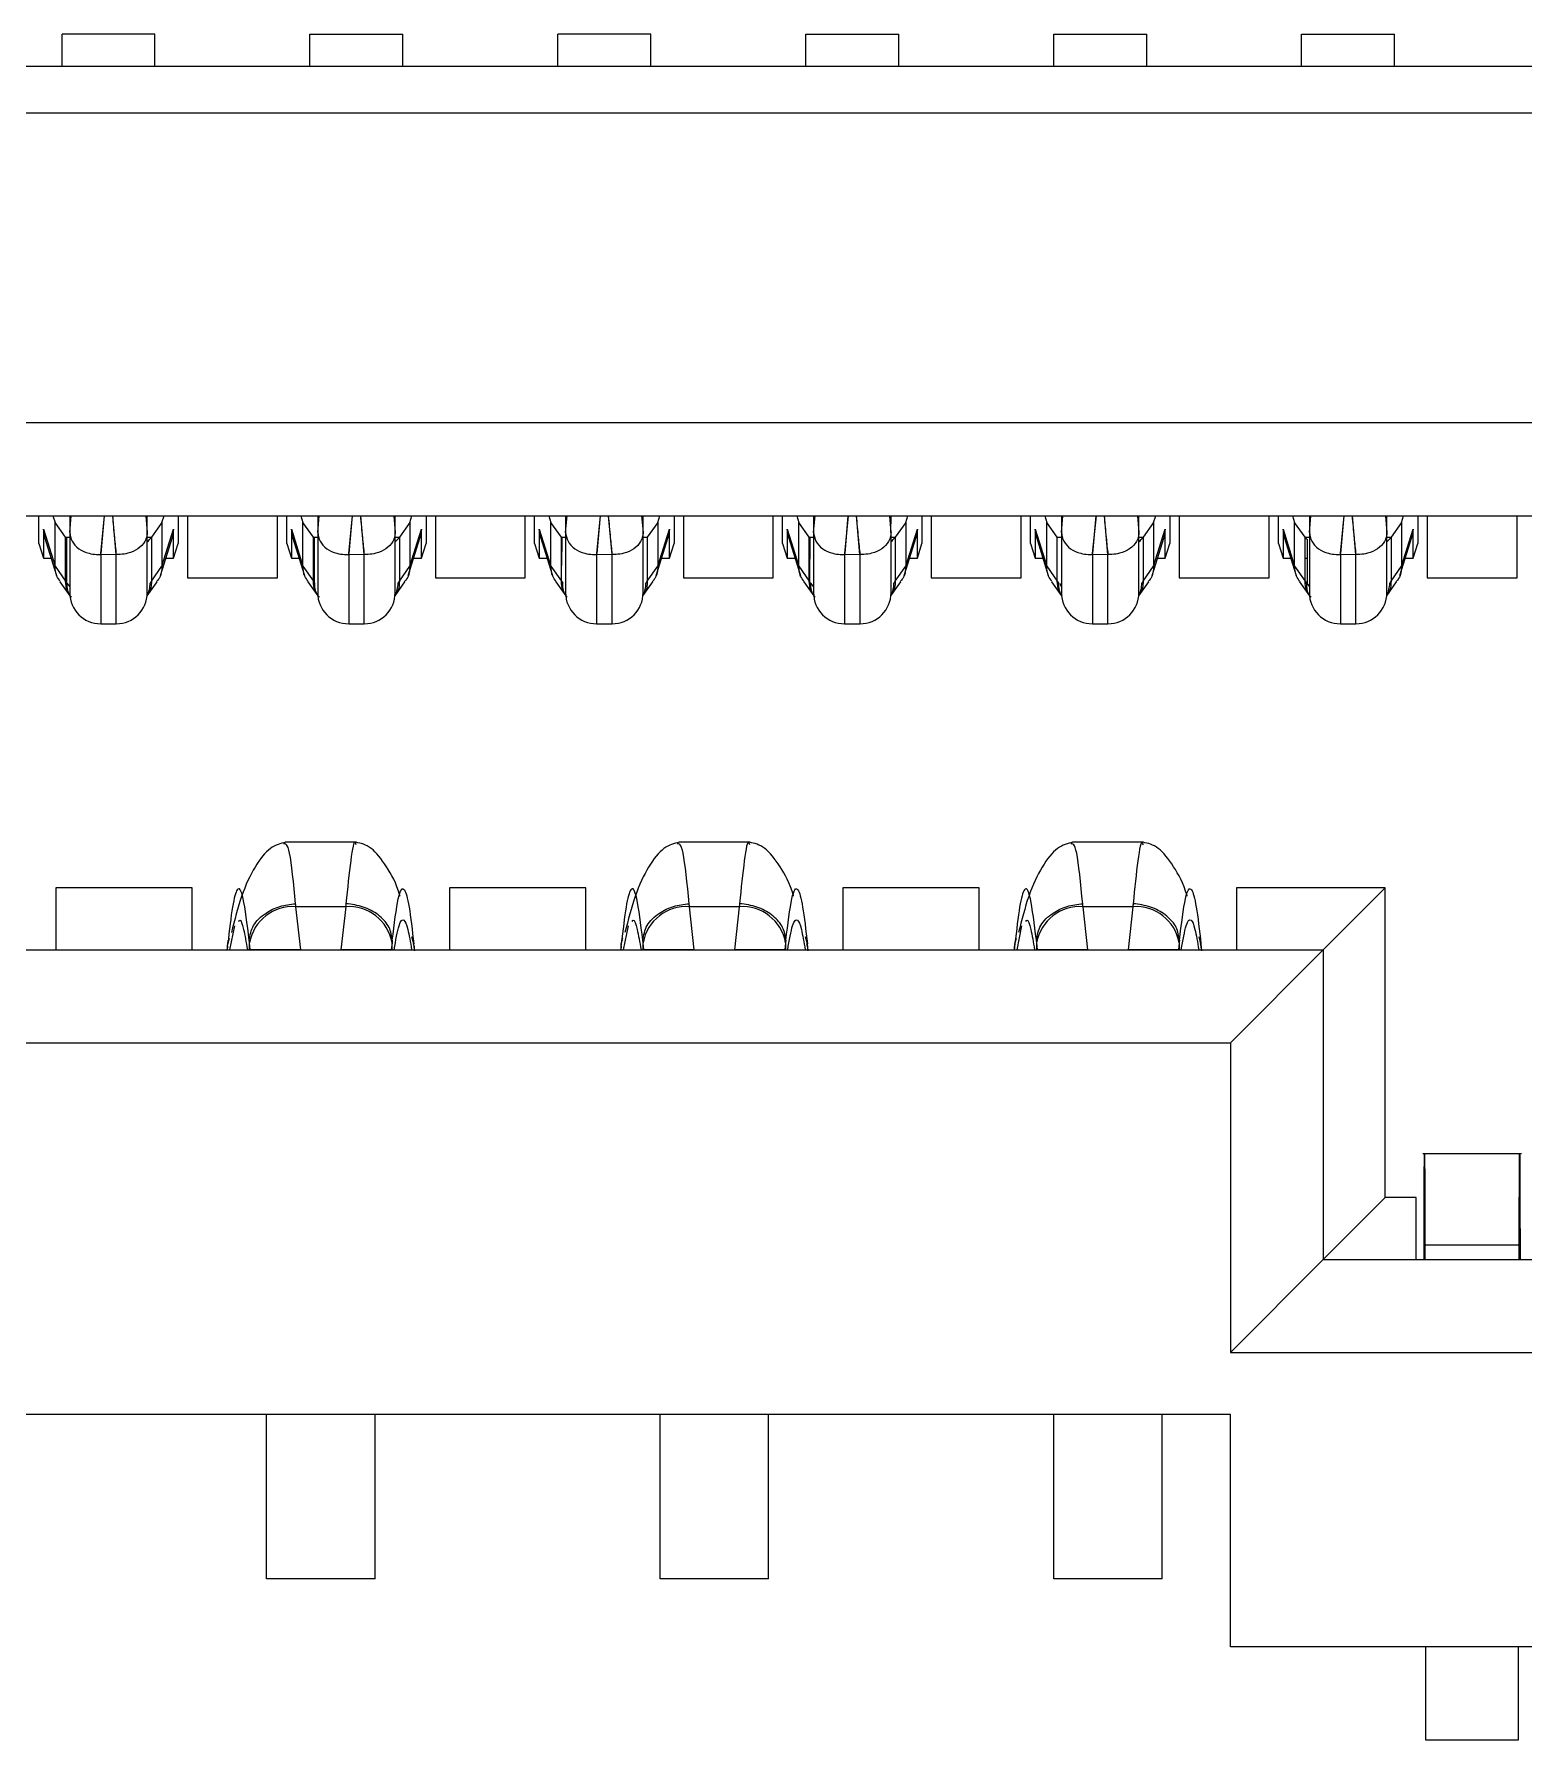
# Model space of a CAD drawing. Header units: millimetres. Extents: x -98.2 to -8.2, y 5.1 to 75.1.
# Drawn here: x -50.08 to -45.28, y 33.77 to 39.28 of the extents above; entities that cross this region are included whole.
import ezdxf

# ---------------------------------------------------------------- set-up
doc = ezdxf.new("R2010")
doc.units = ezdxf.units.MM

msp = doc.modelspace()

# ---------------------------------------------------------------- linework, layer by layer
at = {"color": 7, "linetype": 'Continuous', "lineweight": 25}
for p, q in [((-49.6945, 39.279), (-49.9945, 39.279)), ((-49.9945, 39.174), (-49.9945, 39.279)), ((-49.6945, 39.174), (-49.6945, 39.279)), ((-49.1945, 39.279), (-48.8945, 39.279)), ((-49.1945, 39.174), (-49.1945, 39.279)), ((-48.8945, 39.174), (-48.8945, 39.279)), ((-48.0945, 39.279), (-48.3945, 39.279)), ((-48.3945, 39.174), (-48.3945, 39.279)), ((-48.0945, 39.174), (-48.0945, 39.279)), ((-47.5945, 39.279), (-47.2945, 39.279)), ((-47.5945, 39.174), (-47.5945, 39.279)), ((-47.2945, 39.174), (-47.2945, 39.279)), ((-46.7945, 39.279), (-46.4945, 39.279)), ((-46.7945, 39.174), (-46.7945, 39.279)), ((-46.4945, 39.174), (-46.4945, 39.279)), ((-45.9945, 39.279), (-45.6945, 39.279)), ((-45.9945, 39.174), (-45.9945, 39.279)), ((-45.6945, 39.174), (-45.6945, 39.279)), ((-20.1324, 39.174), (-56.5966, 39.174)), ((-20.2695, 39.024), (-56.4595, 39.024)), ((-21.2195, 38.024), (-55.5095, 38.024)), ((-55.2095, 37.724), (-21.5195, 37.724)), ((-50.0695, 37.6355), (-50.0695, 37.724)), ((-50.0236, 37.724), (-50.017, 37.7029)), ((-49.9695, 37.724), (-49.9694, 37.6703)), ((-49.9694, 37.6703), (-49.9647, 37.724)), ((-49.8583, 37.7242), (-49.869, 37.6023)), ((-49.869, 37.6023), (-49.8569, 37.7242)), ((-49.8197, 37.5995), (-49.8307, 37.7242)), ((-49.7243, 37.724), (-49.7196, 37.6703)), ((-49.7196, 37.6703), (-49.7195, 37.724)), ((-49.672, 37.7029), (-49.6654, 37.724)), ((-49.6195, 37.724), (-49.6195, 37.6355)), ((-49.5895, 37.724), (-49.5895, 37.524)), ((-49.2995, 37.524), (-49.2995, 37.724)), ((-49.2695, 37.6355), (-49.2695, 37.724)), ((-49.2236, 37.724), (-49.217, 37.7029)), ((-49.1695, 37.724), (-49.1694, 37.6703)), ((-49.1694, 37.6703), (-49.1647, 37.724)), ((-49.0583, 37.7242), (-49.069, 37.6023)), ((-49.069, 37.6023), (-49.0569, 37.7242)), ((-49.0197, 37.5995), (-49.0307, 37.7242)), ((-48.9243, 37.724), (-48.9196, 37.6703)), ((-48.9196, 37.6703), (-48.9195, 37.724)), ((-48.872, 37.7029), (-48.8654, 37.724)), ((-48.8195, 37.724), (-48.8195, 37.6355)), ((-48.7895, 37.724), (-48.7895, 37.524)), ((-48.4995, 37.524), (-48.4995, 37.724)), ((-48.4695, 37.6355), (-48.4695, 37.724)), ((-48.4236, 37.724), (-48.417, 37.7029)), ((-48.3695, 37.724), (-48.3694, 37.6703)), ((-48.3694, 37.6703), (-48.3647, 37.724)), ((-48.2583, 37.7242), (-48.269, 37.6023)), ((-48.269, 37.6023), (-48.2569, 37.7242)), ((-48.2197, 37.5995), (-48.2307, 37.7242)), ((-48.1243, 37.724), (-48.1196, 37.6703)), ((-48.1196, 37.6703), (-48.1195, 37.724)), ((-48.072, 37.7029), (-48.0654, 37.724)), ((-48.0195, 37.724), (-48.0195, 37.6355)), ((-47.9895, 37.724), (-47.9895, 37.524)), ((-47.6995, 37.524), (-47.6995, 37.724)), ((-47.6695, 37.6355), (-47.6695, 37.724)), ((-47.6236, 37.724), (-47.617, 37.7029)), ((-47.5695, 37.724), (-47.5694, 37.6703)), ((-47.5694, 37.6703), (-47.5647, 37.724)), ((-47.4583, 37.7242), (-47.469, 37.6023)), ((-47.469, 37.6023), (-47.4569, 37.7242)), ((-47.4197, 37.5995), (-47.4307, 37.7242)), ((-47.3243, 37.724), (-47.3196, 37.6703)), ((-47.3196, 37.6703), (-47.3195, 37.724)), ((-47.272, 37.7029), (-47.2654, 37.724)), ((-47.2195, 37.724), (-47.2195, 37.6355)), ((-47.1895, 37.724), (-47.1895, 37.524)), ((-46.8995, 37.524), (-46.8995, 37.724)), ((-46.8695, 37.6355), (-46.8695, 37.724)), ((-46.8236, 37.724), (-46.817, 37.7029)), ((-46.7695, 37.724), (-46.7694, 37.6703)), ((-46.7694, 37.6703), (-46.7647, 37.724)), ((-46.6583, 37.7242), (-46.669, 37.6023)), ((-46.669, 37.6023), (-46.6569, 37.7242)), ((-46.6197, 37.5995), (-46.6307, 37.7242)), ((-46.5243, 37.724), (-46.5196, 37.6703)), ((-46.5196, 37.6703), (-46.5195, 37.724)), ((-46.472, 37.7029), (-46.4654, 37.724)), ((-46.4195, 37.724), (-46.4195, 37.6355)), ((-46.3895, 37.724), (-46.3895, 37.524)), ((-46.0995, 37.524), (-46.0995, 37.724)), ((-46.0695, 37.6355), (-46.0695, 37.724)), ((-46.0236, 37.724), (-46.017, 37.7029)), ((-45.9695, 37.724), (-45.9694, 37.6703)), ((-45.9694, 37.6703), (-45.9647, 37.724)), ((-45.8583, 37.7242), (-45.869, 37.6023)), ((-45.869, 37.6023), (-45.8569, 37.7242)), ((-45.8197, 37.5995), (-45.8307, 37.7242)), ((-45.7243, 37.724), (-45.7196, 37.6703)), ((-45.7196, 37.6703), (-45.7195, 37.724)), ((-45.672, 37.7029), (-45.6654, 37.724)), ((-45.6195, 37.724), (-45.6195, 37.6355)), ((-45.5895, 37.724), (-45.5895, 37.524)), ((-45.2995, 37.524), (-45.2995, 37.724)), ((-50.0545, 37.6818), (-50.017, 37.5616)), ((-50.0545, 37.6818), (-50.0545, 37.5876)), ((-50.0491, 37.6556), (-50.0545, 37.6818)), ((-50.0505, 37.6553), (-50.0119, 37.5318)), ((-49.9832, 37.655), (-50.017, 37.7029)), ((-50.017, 37.5616), (-50.017, 37.7029)), ((-49.9803, 37.652), (-49.9832, 37.655)), ((-49.9832, 37.5137), (-49.9832, 37.655)), ((-49.9832, 37.655), (-49.9695, 37.655)), ((-49.9695, 37.6703), (-49.9695, 37.4759)), ((-49.7195, 37.4759), (-49.7195, 37.6703)), ((-49.7195, 37.655), (-49.7058, 37.655)), ((-49.672, 37.7029), (-49.7058, 37.655)), ((-49.7058, 37.655), (-49.7058, 37.5137)), ((-49.6771, 37.5318), (-49.6385, 37.6553)), ((-49.672, 37.7029), (-49.672, 37.5616)), ((-49.672, 37.5616), (-49.6345, 37.6818)), ((-49.6345, 37.6818), (-49.6399, 37.6556)), ((-49.6345, 37.5876), (-49.6345, 37.6818)), ((-49.2545, 37.6818), (-49.217, 37.5616)), ((-49.2545, 37.6818), (-49.2545, 37.5876)), ((-49.2491, 37.6556), (-49.2545, 37.6818)), ((-49.2505, 37.6553), (-49.2119, 37.5318)), ((-49.1832, 37.655), (-49.217, 37.7029)), ((-49.217, 37.5616), (-49.217, 37.7029)), ((-49.1807, 37.6524), (-49.1832, 37.655)), ((-49.1832, 37.5137), (-49.1832, 37.655)), ((-49.1832, 37.655), (-49.1695, 37.655)), ((-49.1695, 37.6703), (-49.1695, 37.4759)), ((-48.9195, 37.4759), (-48.9195, 37.6703)), ((-48.9195, 37.655), (-48.9058, 37.655)), ((-48.872, 37.7029), (-48.9058, 37.655)), ((-48.9058, 37.655), (-48.9058, 37.5137)), ((-48.8771, 37.5318), (-48.8385, 37.6553)), ((-48.872, 37.7029), (-48.872, 37.5616)), ((-48.872, 37.5616), (-48.8345, 37.6818)), ((-48.8345, 37.6818), (-48.8399, 37.6556)), ((-48.8345, 37.5876), (-48.8345, 37.6818)), ((-48.4545, 37.6818), (-48.417, 37.5616)), ((-48.4545, 37.6818), (-48.4545, 37.5876)), ((-48.4491, 37.6556), (-48.4545, 37.6818)), ((-48.4505, 37.6553), (-48.4119, 37.5318)), ((-48.417, 37.5616), (-48.417, 37.7029)), ((-48.3832, 37.655), (-48.417, 37.7029)), ((-48.3832, 37.5137), (-48.3832, 37.655)), ((-48.3832, 37.655), (-48.3695, 37.655)), ((-48.3695, 37.6703), (-48.3695, 37.4759)), ((-48.1195, 37.4759), (-48.1195, 37.6703)), ((-48.1195, 37.655), (-48.1058, 37.655)), ((-48.072, 37.7029), (-48.1058, 37.655)), ((-48.1058, 37.655), (-48.1058, 37.5137)), ((-48.0771, 37.5318), (-48.0385, 37.6553)), ((-48.072, 37.7029), (-48.072, 37.5616)), ((-48.072, 37.5616), (-48.0345, 37.6818)), ((-48.0345, 37.6818), (-48.0399, 37.6556)), ((-48.0345, 37.5876), (-48.0345, 37.6818)), ((-47.6545, 37.6818), (-47.617, 37.5616)), ((-47.6545, 37.6818), (-47.6545, 37.5876)), ((-47.6491, 37.6556), (-47.6545, 37.6818)), ((-47.6505, 37.6553), (-47.6119, 37.5318)), ((-47.5832, 37.655), (-47.617, 37.7029)), ((-47.617, 37.5616), (-47.617, 37.7029)), ((-47.5832, 37.5137), (-47.5832, 37.655)), ((-47.5832, 37.655), (-47.5695, 37.655)), ((-47.5817, 37.6542), (-47.582, 37.5122)), ((-47.5695, 37.6703), (-47.5695, 37.4759)), ((-47.3195, 37.4759), (-47.3195, 37.6703)), ((-47.3195, 37.655), (-47.3058, 37.655)), ((-47.272, 37.7029), (-47.3058, 37.655)), ((-47.3058, 37.655), (-47.3058, 37.5137)), ((-47.2771, 37.5318), (-47.2385, 37.6553)), ((-47.272, 37.7029), (-47.272, 37.5616)), ((-47.272, 37.5616), (-47.2345, 37.6818)), ((-47.2345, 37.6818), (-47.2399, 37.6556)), ((-47.2345, 37.5876), (-47.2345, 37.6818)), ((-46.8545, 37.6818), (-46.817, 37.5616)), ((-46.8545, 37.6818), (-46.8545, 37.5876)), ((-46.8491, 37.6556), (-46.8545, 37.6818)), ((-46.8505, 37.6553), (-46.8119, 37.5318)), ((-46.7832, 37.655), (-46.817, 37.7029)), ((-46.817, 37.5616), (-46.817, 37.7029)), ((-46.7832, 37.5137), (-46.7832, 37.655)), ((-46.7832, 37.655), (-46.7695, 37.655)), ((-46.7695, 37.6703), (-46.7695, 37.4759)), ((-46.5195, 37.4759), (-46.5195, 37.6703)), ((-46.5195, 37.655), (-46.5058, 37.655)), ((-46.472, 37.7029), (-46.5058, 37.655)), ((-46.5058, 37.655), (-46.5058, 37.5137)), ((-46.4771, 37.5318), (-46.4385, 37.6553)), ((-46.472, 37.7029), (-46.472, 37.5616)), ((-46.472, 37.5616), (-46.4345, 37.6818)), ((-46.4345, 37.6818), (-46.4399, 37.6556)), ((-46.4345, 37.5876), (-46.4345, 37.6818)), ((-46.0545, 37.6818), (-46.017, 37.5616)), ((-46.0545, 37.6818), (-46.0545, 37.5876)), ((-46.0491, 37.6556), (-46.0545, 37.6818)), ((-46.0505, 37.6553), (-46.0119, 37.5318)), ((-45.9832, 37.655), (-46.017, 37.7029)), ((-46.017, 37.5616), (-46.017, 37.7029)), ((-45.9832, 37.655), (-45.9695, 37.655)), ((-45.9695, 37.6703), (-45.9695, 37.4759)), ((-45.7195, 37.4759), (-45.7195, 37.6703)), ((-45.7195, 37.655), (-45.7058, 37.655)), ((-45.672, 37.7029), (-45.7058, 37.655)), ((-45.7058, 37.655), (-45.7058, 37.5137)), ((-45.6771, 37.5318), (-45.6385, 37.6553)), ((-45.672, 37.7029), (-45.672, 37.5616)), ((-45.672, 37.5616), (-45.6345, 37.6818)), ((-45.6345, 37.6818), (-45.6399, 37.6556)), ((-45.6345, 37.5876), (-45.6345, 37.6818)), ((-50.0695, 37.6355), (-50.0545, 37.5876)), ((-49.9803, 37.6525), (-49.9804, 37.5098)), ((-49.8695, 37.5989), (-49.869, 37.6023)), ((-49.8196, 37.5995), (-49.8695, 37.5989)), ((-49.8195, 37.3759), (-49.8195, 37.5995)), ((-49.6345, 37.5876), (-49.6195, 37.6355)), ((-49.2695, 37.6355), (-49.2545, 37.5876)), ((-49.1807, 37.6529), (-49.1805, 37.5099)), ((-49.0695, 37.5989), (-49.069, 37.6023)), ((-49.0196, 37.5995), (-49.0695, 37.5989)), ((-49.0195, 37.3759), (-49.0195, 37.5995)), ((-48.8345, 37.5876), (-48.8195, 37.6355)), ((-48.4695, 37.6355), (-48.4545, 37.5876)), ((-48.3812, 37.6535), (-48.383, 37.5636)), ((-48.2695, 37.5989), (-48.269, 37.6023)), ((-48.2196, 37.5995), (-48.2695, 37.5989)), ((-48.2195, 37.3759), (-48.2195, 37.5995)), ((-48.0345, 37.5876), (-48.0195, 37.6355)), ((-47.6695, 37.6355), (-47.6545, 37.5876)), ((-47.4695, 37.5989), (-47.469, 37.6023)), ((-47.4196, 37.5995), (-47.4695, 37.5989)), ((-47.4195, 37.3759), (-47.4195, 37.5995)), ((-47.2345, 37.5876), (-47.2195, 37.6355)), ((-46.8695, 37.6355), (-46.8545, 37.5876)), ((-46.6695, 37.5989), (-46.669, 37.6023)), ((-46.6196, 37.5995), (-46.6695, 37.5989)), ((-46.6195, 37.3759), (-46.6195, 37.5995)), ((-46.4345, 37.5876), (-46.4195, 37.6355)), ((-46.0695, 37.6355), (-46.0545, 37.5876)), ((-45.9832, 37.5137), (-45.9832, 37.6526)), ((-45.977, 37.6492), (-45.9769, 37.5042)), ((-45.8695, 37.5989), (-45.869, 37.6023)), ((-45.8196, 37.5995), (-45.8695, 37.5989)), ((-45.8195, 37.3759), (-45.8195, 37.5995)), ((-45.6345, 37.5876), (-45.6195, 37.6355)), ((-50.0545, 37.5876), (-50.0293, 37.5876)), ((-50.017, 37.5616), (-49.9832, 37.5137)), ((-49.9832, 37.5876), (-49.9803, 37.5876)), ((-49.8695, 37.5989), (-49.8695, 37.3759)), ((-49.7058, 37.5137), (-49.672, 37.5616)), ((-49.6597, 37.5876), (-49.6345, 37.5876)), ((-49.2545, 37.5876), (-49.2293, 37.5876)), ((-49.217, 37.5616), (-49.1832, 37.5137)), ((-49.1832, 37.5876), (-49.1806, 37.5876)), ((-49.0695, 37.5989), (-49.0695, 37.3759)), ((-48.9058, 37.5137), (-48.872, 37.5616)), ((-48.8597, 37.5876), (-48.8345, 37.5876)), ((-48.4545, 37.5876), (-48.4293, 37.5876)), ((-48.417, 37.5616), (-48.3832, 37.5137)), ((-48.2695, 37.5989), (-48.2695, 37.3759)), ((-48.1058, 37.5137), (-48.072, 37.5616)), ((-48.0597, 37.5876), (-48.0345, 37.5876)), ((-47.6545, 37.5876), (-47.6293, 37.5876)), ((-47.617, 37.5616), (-47.5832, 37.5137)), ((-47.5832, 37.5876), (-47.5819, 37.5876)), ((-47.4695, 37.5989), (-47.4695, 37.3759)), ((-47.3058, 37.5137), (-47.272, 37.5616)), ((-47.2597, 37.5876), (-47.2345, 37.5876)), ((-46.8545, 37.5876), (-46.8293, 37.5876)), ((-46.817, 37.5616), (-46.7832, 37.5137)), ((-46.6695, 37.5989), (-46.6695, 37.3759)), ((-46.5058, 37.5137), (-46.472, 37.5616)), ((-46.4597, 37.5876), (-46.4345, 37.5876)), ((-46.0545, 37.5876), (-46.0293, 37.5876)), ((-46.017, 37.5616), (-45.9832, 37.5137)), ((-45.9832, 37.5876), (-45.977, 37.5876)), ((-45.8695, 37.5989), (-45.8695, 37.3759)), ((-45.7058, 37.5137), (-45.672, 37.5616)), ((-45.6597, 37.5876), (-45.6345, 37.5876)), ((-50.0011, 37.5113), (-49.969, 37.4659)), ((-49.9788, 37.5074), (-49.9832, 37.5137)), ((-49.9788, 37.5074), (-49.9695, 37.4951)), ((-49.72, 37.4659), (-49.6879, 37.5113)), ((-49.5895, 37.524), (-49.2995, 37.524)), ((-49.2011, 37.5113), (-49.169, 37.4659)), ((-49.1788, 37.5074), (-49.1832, 37.5137)), ((-48.92, 37.4659), (-48.8879, 37.5113)), ((-48.7895, 37.524), (-48.4995, 37.524)), ((-48.4011, 37.5113), (-48.369, 37.4659)), ((-48.3832, 37.5137), (-48.3788, 37.5074)), ((-48.12, 37.4659), (-48.0879, 37.5113)), ((-47.9895, 37.524), (-47.6995, 37.524)), ((-47.6011, 37.5113), (-47.569, 37.4659)), ((-47.5788, 37.5074), (-47.5832, 37.5137)), ((-47.5788, 37.5074), (-47.5695, 37.4951)), ((-47.32, 37.4659), (-47.2879, 37.5113)), ((-47.1895, 37.524), (-46.8995, 37.524)), ((-46.8011, 37.5113), (-46.769, 37.4659)), ((-46.7832, 37.5137), (-46.7787, 37.5073)), ((-46.7755, 37.5073), (-46.7695, 37.4951)), ((-46.52, 37.4659), (-46.4879, 37.5113)), ((-46.3895, 37.524), (-46.0995, 37.524)), ((-46.0011, 37.5113), (-45.969, 37.4659)), ((-45.9832, 37.5137), (-45.9788, 37.5074)), ((-45.9782, 37.5074), (-45.9695, 37.4951)), ((-45.72, 37.4659), (-45.6879, 37.5113)), ((-45.5895, 37.524), (-45.2995, 37.524)), ((-49.97, 37.4674), (-49.969, 37.4659)), ((-49.72, 37.4659), (-49.719, 37.4674)), ((-49.17, 37.4674), (-49.169, 37.4659)), ((-48.92, 37.4659), (-48.919, 37.4674)), ((-48.37, 37.4674), (-48.369, 37.4659)), ((-48.12, 37.4659), (-48.119, 37.4674)), ((-47.57, 37.4674), (-47.569, 37.4659)), ((-47.32, 37.4659), (-47.319, 37.4674)), ((-46.77, 37.4674), (-46.769, 37.4659)), ((-46.52, 37.4659), (-46.519, 37.4674)), ((-45.97, 37.4674), (-45.969, 37.4659)), ((-45.72, 37.4659), (-45.719, 37.4674)), ((-49.8695, 37.3759), (-49.8195, 37.3759)), ((-49.0695, 37.3759), (-49.0195, 37.3759)), ((-48.2695, 37.3759), (-48.2195, 37.3759)), ((-47.4695, 37.3759), (-47.4195, 37.3759)), ((-46.6695, 37.3759), (-46.6195, 37.3759)), ((-45.8695, 37.3759), (-45.8195, 37.3759)), ((-49.045, 36.6708), (-49.274, 36.6708)), ((-47.775, 36.6708), (-48.004, 36.6708)), ((-46.505, 36.6708), (-46.734, 36.6708)), ((-49.5745, 36.524), (-50.0145, 36.524)), ((-50.0145, 36.524), (-50.0145, 36.324)), ((-49.5745, 36.324), (-49.5745, 36.524)), ((-48.3045, 36.524), (-48.7445, 36.524)), ((-48.7445, 36.524), (-48.7445, 36.324)), ((-48.3045, 36.324), (-48.3045, 36.524)), ((-47.0345, 36.524), (-47.4745, 36.524)), ((-47.4745, 36.524), (-47.4745, 36.324)), ((-47.0345, 36.324), (-47.0345, 36.524)), ((-45.7245, 36.524), (-46.2045, 36.524)), ((-46.2045, 36.524), (-46.2045, 36.324)), ((-45.9245, 36.324), (-45.7245, 36.524)), ((-45.7245, 35.524), (-45.7245, 36.524)), ((-49.2244, 36.324), (-49.2399, 36.463)), ((-49.0791, 36.463), (-49.2399, 36.463)), ((-49.0791, 36.463), (-49.0946, 36.324)), ((-47.9544, 36.324), (-47.9699, 36.463)), ((-47.8091, 36.463), (-47.9699, 36.463)), ((-47.8091, 36.463), (-47.8246, 36.324)), ((-46.6844, 36.324), (-46.6999, 36.463)), ((-46.5391, 36.463), (-46.6999, 36.463)), ((-46.5391, 36.463), (-46.5546, 36.324)), ((-49.4527, 36.324), (-49.4368, 36.4015)), ((-48.1827, 36.324), (-48.1668, 36.4015)), ((-46.9127, 36.324), (-46.8968, 36.4015)), ((-49.4589, 36.3538), (-49.4624, 36.3215)), ((-49.4605, 36.3353), (-49.4617, 36.324)), ((-49.4605, 36.324), (-49.4605, 36.3353)), ((-49.4593, 36.3507), (-49.4601, 36.3426)), ((-49.4597, 36.3432), (-49.4544, 36.3615)), ((-49.3894, 36.3466), (-49.3903, 36.3545)), ((-49.3903, 36.3545), (-49.3903, 36.324)), ((-49.3869, 36.324), (-49.3894, 36.3466)), ((-48.9296, 36.3466), (-48.9321, 36.324)), ((-48.9287, 36.3545), (-48.9296, 36.3466)), ((-48.9287, 36.324), (-48.9287, 36.3545)), ((-48.8593, 36.3432), (-48.8655, 36.3655)), ((-48.8585, 36.3353), (-48.8606, 36.3426)), ((-48.8565, 36.3201), (-48.8589, 36.3429)), ((-48.8585, 36.3353), (-48.8585, 36.324)), ((-48.8573, 36.324), (-48.8585, 36.3353)), ((-48.1889, 36.3538), (-48.1924, 36.3215)), ((-48.1905, 36.3353), (-48.1917, 36.324)), ((-48.1905, 36.324), (-48.1905, 36.3353)), ((-48.1893, 36.3507), (-48.1901, 36.3426)), ((-48.1897, 36.3432), (-48.1844, 36.3615)), ((-48.1194, 36.3466), (-48.1203, 36.3545)), ((-48.1203, 36.3545), (-48.1203, 36.324)), ((-48.1169, 36.324), (-48.1194, 36.3466)), ((-47.6596, 36.3466), (-47.6621, 36.324)), ((-47.6587, 36.3545), (-47.6596, 36.3466)), ((-47.6587, 36.324), (-47.6587, 36.3545)), ((-47.5893, 36.3432), (-47.5955, 36.3655)), ((-47.5885, 36.3353), (-47.5906, 36.3426)), ((-47.5865, 36.3201), (-47.5889, 36.3429)), ((-47.5885, 36.3353), (-47.5885, 36.324)), ((-47.5873, 36.324), (-47.5885, 36.3353)), ((-46.9189, 36.3538), (-46.9224, 36.3215)), ((-46.9205, 36.3353), (-46.9217, 36.324)), ((-46.9205, 36.324), (-46.9205, 36.3353)), ((-46.9193, 36.3507), (-46.9201, 36.3426)), ((-46.9197, 36.3432), (-46.9144, 36.3615)), ((-46.8494, 36.3466), (-46.8503, 36.3545)), ((-46.8503, 36.3545), (-46.8503, 36.324)), ((-46.8469, 36.324), (-46.8494, 36.3466)), ((-46.3896, 36.3466), (-46.3921, 36.324)), ((-46.3887, 36.3545), (-46.3896, 36.3466)), ((-46.3887, 36.324), (-46.3887, 36.3545)), ((-46.3193, 36.3432), (-46.3255, 36.3655)), ((-46.3185, 36.3353), (-46.3206, 36.3426)), ((-46.3165, 36.3201), (-46.3189, 36.3429)), ((-46.3185, 36.3353), (-46.3185, 36.324)), ((-46.3173, 36.324), (-46.3185, 36.3353)), ((-55.2095, 36.324), (-45.9245, 36.324)), ((-46.2245, 36.024), (-45.9245, 36.324)), ((-45.9245, 36.324), (-45.9245, 35.324)), ((-55.5095, 36.024), (-46.2245, 36.024)), ((-46.2245, 36.024), (-46.2245, 35.024)), ((-45.2851, 35.6652), (-45.6039, 35.6652)), ((-45.9245, 35.324), (-45.7245, 35.524)), ((-45.6245, 35.524), (-45.7245, 35.524)), ((-45.6245, 35.324), (-45.6245, 35.524)), ((-45.5989, 35.5266), (-45.5999, 35.324)), ((-45.5989, 35.3299), (-45.5989, 35.5266)), ((-45.2901, 35.5266), (-45.2901, 35.3299)), ((-45.2901, 35.5266), (-45.2892, 35.324)), ((-45.5966, 35.3705), (-45.5966, 35.324)), ((-45.5966, 35.3705), (-45.5964, 35.324)), ((-45.2924, 35.3705), (-45.5966, 35.3705)), ((-45.2926, 35.324), (-45.2924, 35.3705)), ((-45.2924, 35.324), (-45.2924, 35.3705)), ((-46.2245, 35.024), (-45.9245, 35.324)), ((-45.9245, 35.324), (-40.9645, 35.324)), ((-45.599, 35.324), (-45.5989, 35.3299)), ((-45.2901, 35.3299), (-45.29, 35.324)), ((-46.2245, 35.024), (-40.6645, 35.024)), ((-46.2245, 34.824), (-56.4595, 34.824)), ((-49.3345, 34.294), (-49.3345, 34.824)), ((-48.9845, 34.294), (-48.9845, 34.824)), ((-48.0645, 34.294), (-48.0645, 34.824)), ((-47.7145, 34.294), (-47.7145, 34.824)), ((-46.7945, 34.294), (-46.7945, 34.824)), ((-46.4445, 34.294), (-46.4445, 34.824)), ((-46.2245, 34.074), (-46.2245, 34.824)), ((-48.9845, 34.294), (-49.3345, 34.294)), ((-47.7145, 34.294), (-48.0645, 34.294)), ((-46.4445, 34.294), (-46.7945, 34.294)), ((-40.6645, 34.074), (-46.2245, 34.074)), ((-45.5945, 34.074), (-45.5945, 33.774)), ((-45.2945, 33.774), (-45.2945, 34.074)), ((-45.5945, 33.774), (-45.2945, 33.774))]:
    msp.add_line(p, q, dxfattribs=at)
for centre, radius, start, end in [((-49.7998, 37.7309), 0.1208, 311.6774, 321.0782), ((-48.9998, 37.7309), 0.1208, 311.6758, 321.0797), ((-47.3998, 37.7308), 0.1207, 311.6742, 321.0814), ((-46.5997, 37.7308), 0.1206, 311.6707, 321.0849), ((-45.7992, 37.7303), 0.1199, 311.644, 321.1116), ((-49.7971, 37.5065), 0.0869, 332.645, 0.6124), ((-48.9971, 37.5065), 0.0869, 332.645, 0.6123), ((-48.1971, 37.5065), 0.0869, 332.6449, 0.6122), ((-47.3971, 37.5065), 0.0869, 332.6453, 0.6114), ((-46.5971, 37.5065), 0.0869, 332.6455, 0.6105), ((-45.7971, 37.5065), 0.0869, 332.6472, 0.6044), ((-49.8695, 37.4759), 0.1, 180, 270), ((-49.8195, 37.4759), 0.1, 270, 0), ((-49.0695, 37.4759), 0.1, 180, 270), ((-49.0195, 37.4759), 0.1, 270, 0), ((-48.2695, 37.4759), 0.1, 180, 270), ((-48.2195, 37.4759), 0.1, 270, 0), ((-47.4695, 37.4759), 0.1, 180, 270), ((-47.4195, 37.4759), 0.1, 270, 0), ((-46.6695, 37.4759), 0.1, 180, 270), ((-46.6195, 37.4759), 0.1, 270, 0), ((-45.8695, 37.4759), 0.1, 180, 270), ((-45.8195, 37.4759), 0.1, 270, 0), ((-49.2492, 36.3206), 0.1427, 86.2765, 169.5154), ((-49.0698, 36.3206), 0.1427, 10.4845, 93.724), ((-49.0889, 36.2691), 0.2039, 84.933, 87.0121), ((-47.9792, 36.3206), 0.1427, 86.2765, 169.5154), ((-47.7998, 36.3206), 0.1427, 10.4845, 93.724), ((-47.8189, 36.2691), 0.2039, 84.933, 87.0121), ((-46.7092, 36.3206), 0.1427, 86.2765, 169.5154), ((-46.5298, 36.3206), 0.1427, 10.4845, 93.724), ((-46.5489, 36.2691), 0.2039, 84.933, 87.0121)]:
    msp.add_arc(centre, radius, start, end, dxfattribs=at)
for points, knots in [([(-49.8318, 37.7242), (-49.8297, 37.7009), (-49.826, 37.6593), (-49.8216, 37.6178), (-49.8196, 37.5995)], [0, 0, 0, 0, 0.559892, 1, 1, 1, 1]), ([(-49.0318, 37.7242), (-49.0297, 37.7009), (-49.026, 37.6593), (-49.0216, 37.6178), (-49.0196, 37.5995)], [0, 0, 0, 0, 0.559892, 1, 1, 1, 1]), ([(-48.2318, 37.7242), (-48.2297, 37.7009), (-48.226, 37.6593), (-48.2216, 37.6178), (-48.2196, 37.5995)], [0, 0, 0, 0, 0.559892, 1, 1, 1, 1]), ([(-47.4318, 37.7242), (-47.4297, 37.7009), (-47.426, 37.6593), (-47.4216, 37.6178), (-47.4196, 37.5995)], [0, 0, 0, 0, 0.559892, 1, 1, 1, 1]), ([(-46.6318, 37.7242), (-46.6297, 37.7009), (-46.626, 37.6593), (-46.6216, 37.6178), (-46.6196, 37.5995)], [0, 0, 0, 0, 0.559892, 1, 1, 1, 1]), ([(-45.8318, 37.7242), (-45.8297, 37.7009), (-45.826, 37.6593), (-45.8216, 37.6178), (-45.8196, 37.5995)], [0, 0, 0, 0, 0.559892, 1, 1, 1, 1]), ([(-49.9694, 37.6703), (-49.9679, 37.6608), (-49.9649, 37.6418), (-49.9416, 37.6165), (-49.9122, 37.6035), (-49.8869, 37.5994), (-49.874, 37.5991), (-49.8695, 37.5989)], [0, 0, 0, 0, 0.25222, 0.502966, 0.752528, 0.912568, 1, 1, 1, 1]), ([(-49.7195, 37.6703), (-49.7198, 37.6663), (-49.7205, 37.6567), (-49.7282, 37.6378), (-49.7476, 37.6163), (-49.7774, 37.6031), (-49.801, 37.6), (-49.8137, 37.5996), (-49.818, 37.5995), (-49.8196, 37.5995)], [0, 0, 0, 0, 0.108391, 0.256394, 0.506938, 0.754691, 0.918407, 0.969509, 1, 1, 1, 1]), ([(-49.1694, 37.6703), (-49.1679, 37.6608), (-49.1649, 37.6418), (-49.1416, 37.6165), (-49.1122, 37.6035), (-49.0869, 37.5994), (-49.074, 37.5991), (-49.0695, 37.5989)], [0, 0, 0, 0, 0.25222, 0.502966, 0.752528, 0.912568, 1, 1, 1, 1]), ([(-48.9195, 37.6703), (-48.9198, 37.6663), (-48.9205, 37.6567), (-48.9282, 37.6378), (-48.9476, 37.6163), (-48.9774, 37.6031), (-49.001, 37.6), (-49.0137, 37.5996), (-49.018, 37.5995), (-49.0196, 37.5995)], [0, 0, 0, 0, 0.108391, 0.256394, 0.506938, 0.754691, 0.918407, 0.969509, 1, 1, 1, 1]), ([(-48.3694, 37.6703), (-48.3679, 37.6608), (-48.3649, 37.6418), (-48.3416, 37.6165), (-48.3122, 37.6035), (-48.2869, 37.5994), (-48.274, 37.5991), (-48.2695, 37.5989)], [0, 0, 0, 0, 0.25222, 0.502966, 0.752528, 0.912568, 1, 1, 1, 1]), ([(-48.1195, 37.6703), (-48.1198, 37.6663), (-48.1205, 37.6567), (-48.1282, 37.6378), (-48.1476, 37.6163), (-48.1774, 37.6031), (-48.201, 37.6), (-48.2137, 37.5996), (-48.218, 37.5995), (-48.2196, 37.5995)], [0, 0, 0, 0, 0.108391, 0.256394, 0.506938, 0.754691, 0.918407, 0.969509, 1, 1, 1, 1]), ([(-47.5694, 37.6703), (-47.5679, 37.6608), (-47.5649, 37.6418), (-47.5416, 37.6165), (-47.5122, 37.6035), (-47.4869, 37.5994), (-47.474, 37.5991), (-47.4695, 37.5989)], [0, 0, 0, 0, 0.25222, 0.502966, 0.752528, 0.912568, 1, 1, 1, 1]), ([(-47.3195, 37.6703), (-47.3198, 37.6663), (-47.3205, 37.6567), (-47.3282, 37.6378), (-47.3476, 37.6163), (-47.3774, 37.6031), (-47.401, 37.6), (-47.4137, 37.5996), (-47.418, 37.5995), (-47.4196, 37.5995)], [0, 0, 0, 0, 0.108391, 0.256394, 0.506938, 0.754691, 0.918407, 0.969509, 1, 1, 1, 1]), ([(-46.7694, 37.6703), (-46.7679, 37.6608), (-46.7649, 37.6418), (-46.7416, 37.6165), (-46.7122, 37.6035), (-46.6869, 37.5994), (-46.674, 37.5991), (-46.6695, 37.5989)], [0, 0, 0, 0, 0.25222, 0.502966, 0.752528, 0.912568, 1, 1, 1, 1]), ([(-46.5195, 37.6703), (-46.5198, 37.6663), (-46.5205, 37.6567), (-46.5282, 37.6378), (-46.5476, 37.6163), (-46.5774, 37.6031), (-46.601, 37.6), (-46.6137, 37.5996), (-46.618, 37.5995), (-46.6196, 37.5995)], [0, 0, 0, 0, 0.108391, 0.256394, 0.506938, 0.754691, 0.918407, 0.969509, 1, 1, 1, 1]), ([(-45.9832, 37.655), (-45.9835, 37.6548), (-45.9842, 37.6543), (-45.9843, 37.6536), (-45.9822, 37.6516), (-45.9782, 37.6499), (-45.977, 37.6486), (-45.9769, 37.6485)], [0, 0, 0, 0, 0.099387, 0.197602, 0.307316, 0.942261, 1, 1, 1, 1]), ([(-45.9694, 37.6703), (-45.9679, 37.6608), (-45.9649, 37.6418), (-45.9416, 37.6165), (-45.9122, 37.6035), (-45.8869, 37.5994), (-45.874, 37.5991), (-45.8695, 37.5989)], [0, 0, 0, 0, 0.25222, 0.502966, 0.752528, 0.912568, 1, 1, 1, 1]), ([(-45.7195, 37.6703), (-45.7198, 37.6663), (-45.7205, 37.6567), (-45.7282, 37.6378), (-45.7476, 37.6163), (-45.7774, 37.6031), (-45.801, 37.6), (-45.8137, 37.5996), (-45.818, 37.5995), (-45.8196, 37.5995)], [0, 0, 0, 0, 0.108391, 0.256394, 0.506938, 0.754691, 0.918407, 0.969509, 1, 1, 1, 1]), ([(-50, 37.512), (-50.0042, 37.5179), (-50.0147, 37.5324), (-50.0162, 37.5507), (-50.017, 37.5616)], [0, 0, 0, 0, 0.399593, 1, 1, 1, 1]), ([(-49.672, 37.5616), (-49.673, 37.5474), (-49.6742, 37.5287), (-49.6866, 37.5157), (-49.6895, 37.5126)], [0, 0, 0, 0, 0.765427, 1, 1, 1, 1]), ([(-49.2, 37.512), (-49.2042, 37.5179), (-49.2147, 37.5324), (-49.2162, 37.5507), (-49.217, 37.5616)], [0, 0, 0, 0, 0.3995928, 1, 1, 1, 1]), ([(-48.872, 37.5616), (-48.873, 37.5474), (-48.8742, 37.5287), (-48.8866, 37.5157), (-48.8895, 37.5126)], [0, 0, 0, 0, 0.7654267, 1, 1, 1, 1]), ([(-48.4, 37.512), (-48.4042, 37.5179), (-48.4147, 37.5324), (-48.4162, 37.5507), (-48.417, 37.5616)], [0, 0, 0, 0, 0.399593, 1, 1, 1, 1]), ([(-48.072, 37.5616), (-48.073, 37.5474), (-48.0742, 37.5287), (-48.0866, 37.5157), (-48.0895, 37.5126)], [0, 0, 0, 0, 0.765427, 1, 1, 1, 1]), ([(-47.6, 37.512), (-47.6042, 37.5179), (-47.6147, 37.5324), (-47.6162, 37.5507), (-47.617, 37.5616)], [0, 0, 0, 0, 0.399593, 1, 1, 1, 1]), ([(-47.272, 37.5616), (-47.273, 37.5474), (-47.2742, 37.5287), (-47.2866, 37.5157), (-47.2895, 37.5126)], [0, 0, 0, 0, 0.765427, 1, 1, 1, 1]), ([(-46.8, 37.512), (-46.8042, 37.5179), (-46.8147, 37.5324), (-46.8162, 37.5507), (-46.817, 37.5616)], [0, 0, 0, 0, 0.399593, 1, 1, 1, 1]), ([(-46.472, 37.5616), (-46.473, 37.5474), (-46.4742, 37.5287), (-46.4866, 37.5157), (-46.4895, 37.5126)], [0, 0, 0, 0, 0.765427, 1, 1, 1, 1]), ([(-46, 37.512), (-46.0042, 37.5179), (-46.0147, 37.5324), (-46.0162, 37.5507), (-46.017, 37.5616)], [0, 0, 0, 0, 0.399593, 1, 1, 1, 1]), ([(-45.672, 37.5616), (-45.673, 37.5474), (-45.6742, 37.5287), (-45.6866, 37.5157), (-45.6895, 37.5126)], [0, 0, 0, 0, 0.765427, 1, 1, 1, 1]), ([(-49.9687, 37.4682), (-49.9719, 37.4728), (-49.9813, 37.486), (-49.9824, 37.5027), (-49.9832, 37.5137)], [0, 0, 0, 0, 0.343086, 1, 1, 1, 1]), ([(-49.9641, 37.4614), (-49.9668, 37.4648), (-49.9771, 37.4775), (-49.9781, 37.4947), (-49.9788, 37.5074)], [0, 0, 0, 0, 0.259162, 1, 1, 1, 1]), ([(-49.7058, 37.5137), (-49.7066, 37.4994), (-49.7075, 37.4822), (-49.7184, 37.4703), (-49.7202, 37.4684)], [0, 0, 0, 0, 0.837184, 1, 1, 1, 1]), ([(-49.7058, 37.5137), (-49.7067, 37.5125), (-49.7081, 37.5104), (-49.7096, 37.5083), (-49.7102, 37.5074)], [0, 0, 0, 0, 0.554796, 1, 1, 1, 1]), ([(-49.1687, 37.4682), (-49.1719, 37.4728), (-49.1813, 37.486), (-49.1824, 37.5027), (-49.1832, 37.5137)], [0, 0, 0, 0, 0.343086, 1, 1, 1, 1]), ([(-49.1641, 37.4614), (-49.1668, 37.4648), (-49.1771, 37.4775), (-49.1781, 37.4947), (-49.1788, 37.5074)], [0, 0, 0, 0, 0.259162, 1, 1, 1, 1]), ([(-48.9058, 37.5137), (-48.9066, 37.4994), (-48.9075, 37.4822), (-48.9184, 37.4703), (-48.9202, 37.4684)], [0, 0, 0, 0, 0.837184, 1, 1, 1, 1]), ([(-48.9058, 37.5137), (-48.9067, 37.5125), (-48.9081, 37.5104), (-48.9096, 37.5083), (-48.9102, 37.5074)], [0, 0, 0, 0, 0.5547963, 1, 1, 1, 1]), ([(-48.3687, 37.4682), (-48.3719, 37.4728), (-48.3813, 37.486), (-48.3824, 37.5027), (-48.3832, 37.5137)], [0, 0, 0, 0, 0.3430857, 1, 1, 1, 1]), ([(-48.3641, 37.4614), (-48.3668, 37.4648), (-48.3771, 37.4775), (-48.3781, 37.4947), (-48.3788, 37.5074)], [0, 0, 0, 0, 0.259162, 1, 1, 1, 1]), ([(-48.1058, 37.5137), (-48.1066, 37.4994), (-48.1075, 37.4822), (-48.1184, 37.4703), (-48.1202, 37.4684)], [0, 0, 0, 0, 0.837184, 1, 1, 1, 1]), ([(-48.1058, 37.5137), (-48.1067, 37.5125), (-48.1081, 37.5104), (-48.1096, 37.5083), (-48.1102, 37.5074)], [0, 0, 0, 0, 0.554797, 1, 1, 1, 1]), ([(-47.5687, 37.4682), (-47.5719, 37.4728), (-47.5813, 37.486), (-47.5824, 37.5027), (-47.5832, 37.5137)], [0, 0, 0, 0, 0.343086, 1, 1, 1, 1]), ([(-47.5641, 37.4614), (-47.5668, 37.4648), (-47.5771, 37.4775), (-47.5781, 37.4947), (-47.5788, 37.5074)], [0, 0, 0, 0, 0.259162, 1, 1, 1, 1]), ([(-47.3058, 37.5137), (-47.3066, 37.4994), (-47.3075, 37.4822), (-47.3184, 37.4703), (-47.3202, 37.4684)], [0, 0, 0, 0, 0.837184, 1, 1, 1, 1]), ([(-47.3058, 37.5137), (-47.3067, 37.5125), (-47.3081, 37.5104), (-47.3096, 37.5083), (-47.3102, 37.5074)], [0, 0, 0, 0, 0.554796, 1, 1, 1, 1]), ([(-46.7687, 37.4682), (-46.7719, 37.4728), (-46.7813, 37.486), (-46.7824, 37.5027), (-46.7832, 37.5137)], [0, 0, 0, 0, 0.3430858, 1, 1, 1, 1]), ([(-46.7675, 37.4662), (-46.7689, 37.4679), (-46.7777, 37.4793), (-46.7782, 37.4945), (-46.7787, 37.5073)], [0, 0, 0, 0, 0.157343, 1, 1, 1, 1]), ([(-46.5058, 37.5137), (-46.5066, 37.4994), (-46.5075, 37.4822), (-46.5184, 37.4703), (-46.5202, 37.4684)], [0, 0, 0, 0, 0.8371838, 1, 1, 1, 1]), ([(-46.5058, 37.5137), (-46.5067, 37.5125), (-46.5081, 37.5104), (-46.5096, 37.5083), (-46.5102, 37.5074)], [0, 0, 0, 0, 0.554796, 1, 1, 1, 1]), ([(-45.9687, 37.4682), (-45.9719, 37.4728), (-45.9813, 37.486), (-45.9824, 37.5027), (-45.9832, 37.5137)], [0, 0, 0, 0, 0.343086, 1, 1, 1, 1]), ([(-45.9641, 37.4614), (-45.9668, 37.4648), (-45.9771, 37.4776), (-45.9781, 37.4947), (-45.9788, 37.5074)], [0, 0, 0, 0, 0.2591586, 1, 1, 1, 1]), ([(-45.7058, 37.5137), (-45.7066, 37.4994), (-45.7075, 37.4822), (-45.7184, 37.4703), (-45.7202, 37.4684)], [0, 0, 0, 0, 0.837184, 1, 1, 1, 1]), ([(-45.7058, 37.5137), (-45.7067, 37.5125), (-45.7081, 37.5104), (-45.7096, 37.5083), (-45.7102, 37.5074)], [0, 0, 0, 0, 0.554793, 1, 1, 1, 1]), ([(-49.2727, 36.6708), (-49.2891, 36.667), (-49.3218, 36.6596), (-49.3718, 36.5967), (-49.4166, 36.5034), (-49.4376, 36.42), (-49.4479, 36.3793)], [0, 0, 0, 0, 0.258022, 0.513678, 0.7624, 1, 1, 1, 1]), ([(-49.2408, 36.4727), (-49.2472, 36.5379), (-49.2602, 36.6684), (-49.2731, 36.6661), (-49.2796, 36.6649)], [0, 0, 0, 0, 0.5, 1, 1, 1, 1]), ([(-49.045, 36.6622), (-49.0459, 36.665), (-49.0519, 36.6833), (-49.063, 36.6215), (-49.0732, 36.5223), (-49.0782, 36.4727)], [0, 0, 0, 0, 0.083373, 0.541685, 1, 1, 1, 1]), ([(-48.9037, 36.4969), (-48.9039, 36.4976), (-48.9155, 36.5386), (-48.9481, 36.5963), (-48.9971, 36.6602), (-49.0299, 36.6673), (-49.0463, 36.6708)], [0, 0, 0, 0, 0.005561, 0.330029, 0.663497, 1, 1, 1, 1]), ([(-48.0027, 36.6708), (-48.0191, 36.667), (-48.0518, 36.6596), (-48.1018, 36.5967), (-48.1466, 36.5034), (-48.1676, 36.42), (-48.1779, 36.3793)], [0, 0, 0, 0, 0.258022, 0.513678, 0.7624, 1, 1, 1, 1]), ([(-47.9708, 36.4727), (-47.9772, 36.5379), (-47.9902, 36.6684), (-48.0031, 36.6661), (-48.0096, 36.6649)], [0, 0, 0, 0, 0.5, 1, 1, 1, 1]), ([(-47.775, 36.6622), (-47.7759, 36.665), (-47.7819, 36.6833), (-47.793, 36.6215), (-47.8032, 36.5223), (-47.8082, 36.4727)], [0, 0, 0, 0, 0.083373, 0.541685, 1, 1, 1, 1]), ([(-47.6337, 36.4969), (-47.6339, 36.4976), (-47.6455, 36.5386), (-47.6781, 36.5963), (-47.7271, 36.6602), (-47.7599, 36.6673), (-47.7763, 36.6708)], [0, 0, 0, 0, 0.005561, 0.330029, 0.663497, 1, 1, 1, 1]), ([(-46.7327, 36.6708), (-46.7491, 36.667), (-46.7818, 36.6596), (-46.8318, 36.5967), (-46.8766, 36.5034), (-46.8976, 36.42), (-46.9079, 36.3793)], [0, 0, 0, 0, 0.258022, 0.513678, 0.7624, 1, 1, 1, 1]), ([(-46.7008, 36.4727), (-46.7072, 36.5379), (-46.7202, 36.6684), (-46.7331, 36.6661), (-46.7396, 36.6649)], [0, 0, 0, 0, 0.5, 1, 1, 1, 1]), ([(-46.505, 36.6622), (-46.5059, 36.665), (-46.5119, 36.6833), (-46.523, 36.6215), (-46.5332, 36.5223), (-46.5382, 36.4727)], [0, 0, 0, 0, 0.083373, 0.541685, 1, 1, 1, 1]), ([(-46.3637, 36.4969), (-46.3639, 36.4976), (-46.3755, 36.5386), (-46.4081, 36.5963), (-46.4571, 36.6602), (-46.4899, 36.6673), (-46.5063, 36.6708)], [0, 0, 0, 0, 0.005561, 0.330029, 0.663497, 1, 1, 1, 1]), ([(-49.3903, 36.3545), (-49.3968, 36.4066), (-49.4097, 36.5108), (-49.4278, 36.5326), (-49.4444, 36.4744), (-49.4546, 36.387), (-49.4597, 36.3432)], [0, 0, 0, 0, 0.2796293, 0.5592596, 0.7796296, 1, 1, 1, 1]), ([(-48.9287, 36.3545), (-48.9222, 36.4066), (-48.9093, 36.5108), (-48.8912, 36.5326), (-48.8746, 36.4745), (-48.8644, 36.387), (-48.8593, 36.3432)], [0, 0, 0, 0, 0.279629, 0.55926, 0.77963, 1, 1, 1, 1]), ([(-48.1203, 36.3545), (-48.1268, 36.4066), (-48.1397, 36.5108), (-48.1578, 36.5326), (-48.1744, 36.4744), (-48.1846, 36.387), (-48.1897, 36.3432)], [0, 0, 0, 0, 0.279629, 0.55926, 0.77963, 1, 1, 1, 1]), ([(-47.6587, 36.3545), (-47.6522, 36.4066), (-47.6393, 36.5108), (-47.6212, 36.5326), (-47.6046, 36.4745), (-47.5944, 36.387), (-47.5893, 36.3432)], [0, 0, 0, 0, 0.279629, 0.55926, 0.77963, 1, 1, 1, 1]), ([(-46.8503, 36.3545), (-46.8568, 36.4066), (-46.8697, 36.5108), (-46.8878, 36.5326), (-46.9044, 36.4744), (-46.9146, 36.387), (-46.9197, 36.3432)], [0, 0, 0, 0, 0.279629, 0.55926, 0.77963, 1, 1, 1, 1]), ([(-46.3887, 36.3545), (-46.3822, 36.4066), (-46.3693, 36.5108), (-46.3512, 36.5326), (-46.3346, 36.4745), (-46.3244, 36.387), (-46.3193, 36.3432)], [0, 0, 0, 0, 0.279629, 0.55926, 0.77963, 1, 1, 1, 1]), ([(-49.3903, 36.3545), (-49.3875, 36.3709), (-49.382, 36.4036), (-49.3419, 36.442), (-49.2926, 36.4662), (-49.258, 36.4705), (-49.2408, 36.4727)], [0, 0, 0, 0, 0.27962, 0.559234, 0.779613, 1, 1, 1, 1]), ([(-49.2399, 36.463), (-49.2401, 36.4648), (-49.2403, 36.4681), (-49.2406, 36.4713), (-49.2408, 36.4727)], [0, 0, 0, 0, 0.5600015, 1, 1, 1, 1]), ([(-49.0782, 36.4727), (-49.0784, 36.4709), (-49.0787, 36.4677), (-49.079, 36.4644), (-49.0791, 36.463)], [0, 0, 0, 0, 0.560085, 1, 1, 1, 1]), ([(-48.9287, 36.3545), (-48.9308, 36.3686), (-48.9349, 36.3969), (-48.9674, 36.4343), (-49.0142, 36.4625), (-49.052, 36.469), (-49.0709, 36.4722)], [0, 0, 0, 0, 0.25, 0.5, 0.75, 1, 1, 1, 1]), ([(-48.1203, 36.3545), (-48.1175, 36.3709), (-48.112, 36.4036), (-48.0719, 36.442), (-48.0226, 36.4662), (-47.988, 36.4705), (-47.9708, 36.4727)], [0, 0, 0, 0, 0.27962, 0.559234, 0.779613, 1, 1, 1, 1]), ([(-47.9699, 36.463), (-47.9701, 36.4648), (-47.9703, 36.4681), (-47.9706, 36.4713), (-47.9708, 36.4727)], [0, 0, 0, 0, 0.560002, 1, 1, 1, 1]), ([(-47.8082, 36.4727), (-47.8084, 36.4709), (-47.8087, 36.4677), (-47.809, 36.4644), (-47.8091, 36.463)], [0, 0, 0, 0, 0.5600846, 1, 1, 1, 1]), ([(-47.6587, 36.3545), (-47.6608, 36.3686), (-47.6649, 36.3969), (-47.6974, 36.4343), (-47.7442, 36.4625), (-47.782, 36.469), (-47.8009, 36.4722)], [0, 0, 0, 0, 0.25, 0.5, 0.75, 1, 1, 1, 1]), ([(-46.8503, 36.3545), (-46.8475, 36.3709), (-46.842, 36.4036), (-46.8019, 36.442), (-46.7526, 36.4662), (-46.718, 36.4705), (-46.7008, 36.4727)], [0, 0, 0, 0, 0.2796203, 0.5592345, 0.7796126, 1, 1, 1, 1]), ([(-46.6999, 36.463), (-46.7001, 36.4648), (-46.7003, 36.4681), (-46.7006, 36.4713), (-46.7008, 36.4727)], [0, 0, 0, 0, 0.560002, 1, 1, 1, 1]), ([(-46.5382, 36.4727), (-46.5384, 36.4709), (-46.5387, 36.4677), (-46.539, 36.4644), (-46.5391, 36.463)], [0, 0, 0, 0, 0.560085, 1, 1, 1, 1]), ([(-46.3887, 36.3545), (-46.3908, 36.3686), (-46.3949, 36.3969), (-46.4274, 36.4343), (-46.4742, 36.4625), (-46.512, 36.469), (-46.5309, 36.4722)], [0, 0, 0, 0, 0.25, 0.5, 0.75, 1, 1, 1, 1]), ([(-49.4244, 36.4155), (-49.4233, 36.4172), (-49.418, 36.4249), (-49.4086, 36.395), (-49.4003, 36.3477), (-49.3961, 36.324)], [0, 0, 0, 0, 0.119293, 0.559646, 1, 1, 1, 1]), ([(-48.9229, 36.324), (-48.9176, 36.354), (-48.907, 36.4141), (-48.8923, 36.4276), (-48.8788, 36.3973), (-48.8705, 36.3484), (-48.8663, 36.324)], [0, 0, 0, 0, 0.279755, 0.559509, 0.779755, 1, 1, 1, 1]), ([(-48.1544, 36.4155), (-48.1533, 36.4172), (-48.148, 36.4249), (-48.1386, 36.395), (-48.1303, 36.3477), (-48.1261, 36.324)], [0, 0, 0, 0, 0.119293, 0.559646, 1, 1, 1, 1]), ([(-47.6529, 36.324), (-47.6476, 36.354), (-47.637, 36.4141), (-47.6223, 36.4276), (-47.6088, 36.3973), (-47.6005, 36.3484), (-47.5963, 36.324)], [0, 0, 0, 0, 0.279755, 0.559509, 0.779755, 1, 1, 1, 1]), ([(-46.8844, 36.4155), (-46.8833, 36.4172), (-46.878, 36.4249), (-46.8686, 36.395), (-46.8603, 36.3477), (-46.8561, 36.324)], [0, 0, 0, 0, 0.119293, 0.559646, 1, 1, 1, 1]), ([(-46.3829, 36.324), (-46.3776, 36.354), (-46.367, 36.4141), (-46.3523, 36.4276), (-46.3388, 36.3973), (-46.3305, 36.3484), (-46.3263, 36.324)], [0, 0, 0, 0, 0.279755, 0.559509, 0.779755, 1, 1, 1, 1]), ([(-49.4605, 36.3353), (-49.4604, 36.3368), (-49.4601, 36.3395), (-49.4598, 36.3421), (-49.4597, 36.3432)], [0, 0, 0, 0, 0.559876, 1, 1, 1, 1]), ([(-48.1905, 36.3353), (-48.1904, 36.3368), (-48.1901, 36.3395), (-48.1898, 36.3421), (-48.1897, 36.3432)], [0, 0, 0, 0, 0.559876, 1, 1, 1, 1]), ([(-46.9205, 36.3353), (-46.9204, 36.3368), (-46.9201, 36.3395), (-46.9198, 36.3421), (-46.9197, 36.3432)], [0, 0, 0, 0, 0.5598764, 1, 1, 1, 1]), ([(-49.3961, 36.324), (-49.395, 36.324), (-49.3929, 36.324), (-49.3911, 36.324), (-49.3903, 36.324)], [0, 0, 0, 0, 0.56, 1, 1, 1, 1]), ([(-49.2244, 36.324), (-49.2369, 36.324), (-49.2638, 36.324), (-49.3027, 36.324), (-49.3416, 36.324), (-49.3755, 36.324), (-49.3829, 36.324), (-49.3869, 36.324)], [0, 0, 0, 0, 0.12685, 0.272925, 0.447147, 0.698568, 1, 1, 1, 1]), ([(-48.9321, 36.324), (-48.9353, 36.324), (-48.9412, 36.324), (-48.9686, 36.324), (-49.0011, 36.324), (-49.0341, 36.324), (-49.0644, 36.324), (-49.0849, 36.324), (-49.0946, 36.324)], [0, 0, 0, 0, 0.2591612, 0.4825312, 0.668446, 0.7924398, 0.9015582, 1, 1, 1, 1]), ([(-48.9287, 36.324), (-48.9277, 36.324), (-48.9259, 36.324), (-48.9238, 36.324), (-48.9229, 36.324)], [0, 0, 0, 0, 0.56, 1, 1, 1, 1]), ([(-48.1261, 36.324), (-48.125, 36.324), (-48.1229, 36.324), (-48.1211, 36.324), (-48.1203, 36.324)], [0, 0, 0, 0, 0.56, 1, 1, 1, 1]), ([(-47.9544, 36.324), (-47.9669, 36.324), (-47.9938, 36.324), (-48.0327, 36.324), (-48.0716, 36.324), (-48.1055, 36.324), (-48.1129, 36.324), (-48.1169, 36.324)], [0, 0, 0, 0, 0.12685, 0.272925, 0.447147, 0.698568, 1, 1, 1, 1]), ([(-47.6621, 36.324), (-47.6653, 36.324), (-47.6712, 36.324), (-47.6986, 36.324), (-47.7311, 36.324), (-47.7641, 36.324), (-47.7944, 36.324), (-47.8149, 36.324), (-47.8246, 36.324)], [0, 0, 0, 0, 0.259161, 0.482531, 0.668446, 0.79244, 0.901558, 1, 1, 1, 1]), ([(-47.6587, 36.324), (-47.6577, 36.324), (-47.6559, 36.324), (-47.6538, 36.324), (-47.6529, 36.324)], [0, 0, 0, 0, 0.56, 1, 1, 1, 1]), ([(-46.8561, 36.324), (-46.855, 36.324), (-46.8529, 36.324), (-46.8511, 36.324), (-46.8503, 36.324)], [0, 0, 0, 0, 0.56, 1, 1, 1, 1]), ([(-46.6844, 36.324), (-46.6969, 36.324), (-46.7238, 36.324), (-46.7627, 36.324), (-46.8016, 36.324), (-46.8355, 36.324), (-46.8429, 36.324), (-46.8469, 36.324)], [0, 0, 0, 0, 0.12685, 0.272925, 0.447147, 0.698568, 1, 1, 1, 1]), ([(-46.3921, 36.324), (-46.3953, 36.324), (-46.4012, 36.324), (-46.4286, 36.324), (-46.4611, 36.324), (-46.4941, 36.324), (-46.5244, 36.324), (-46.5449, 36.324), (-46.5546, 36.324)], [0, 0, 0, 0, 0.259161, 0.482531, 0.668446, 0.79244, 0.901558, 1, 1, 1, 1]), ([(-46.3887, 36.324), (-46.3877, 36.324), (-46.3859, 36.324), (-46.3838, 36.324), (-46.3829, 36.324)], [0, 0, 0, 0, 0.5599999, 1, 1, 1, 1]), ([(-45.598, 35.4152), (-45.5982, 35.4104), (-45.5986, 35.4017), (-45.5988, 35.3518), (-45.5989, 35.3299)], [0, 0, 0, 0, 0.560439, 1, 1, 1, 1]), ([(-45.2901, 35.3299), (-45.2902, 35.357), (-45.2905, 35.4055), (-45.2908, 35.4123), (-45.291, 35.4152)], [0, 0, 0, 0, 0.558468, 1, 1, 1, 1])]:
    msp.add_open_spline(points, degree=3, knots=knots, dxfattribs=at)
for points in [[(-45.5989, 35.5266), (-45.5988, 35.5665), (-45.5985, 35.6464), (-45.5982, 35.659), (-45.598, 35.6652)], [(-45.598, 35.6652), (-45.5979, 35.6614), (-45.5977, 35.6537), (-45.5973, 35.592), (-45.5969, 35.4993), (-45.5967, 35.4134), (-45.5966, 35.3705)], [(-45.2924, 35.3705), (-45.2923, 35.4134), (-45.2921, 35.4993), (-45.2917, 35.592), (-45.2914, 35.6537), (-45.2911, 35.6614), (-45.291, 35.6652)], [(-45.291, 35.6652), (-45.2908, 35.659), (-45.2905, 35.6464), (-45.2902, 35.5665), (-45.2901, 35.5266)], [(-45.5969, 35.324), (-45.5971, 35.3503), (-45.5974, 35.4028), (-45.5978, 35.4111), (-45.598, 35.4152)], [(-45.291, 35.4152), (-45.2912, 35.4111), (-45.2916, 35.4028), (-45.2919, 35.3503), (-45.2921, 35.324)]]:
    msp.add_open_spline(points, degree=3, dxfattribs=at)

doc.saveas('drawing.dxf')
